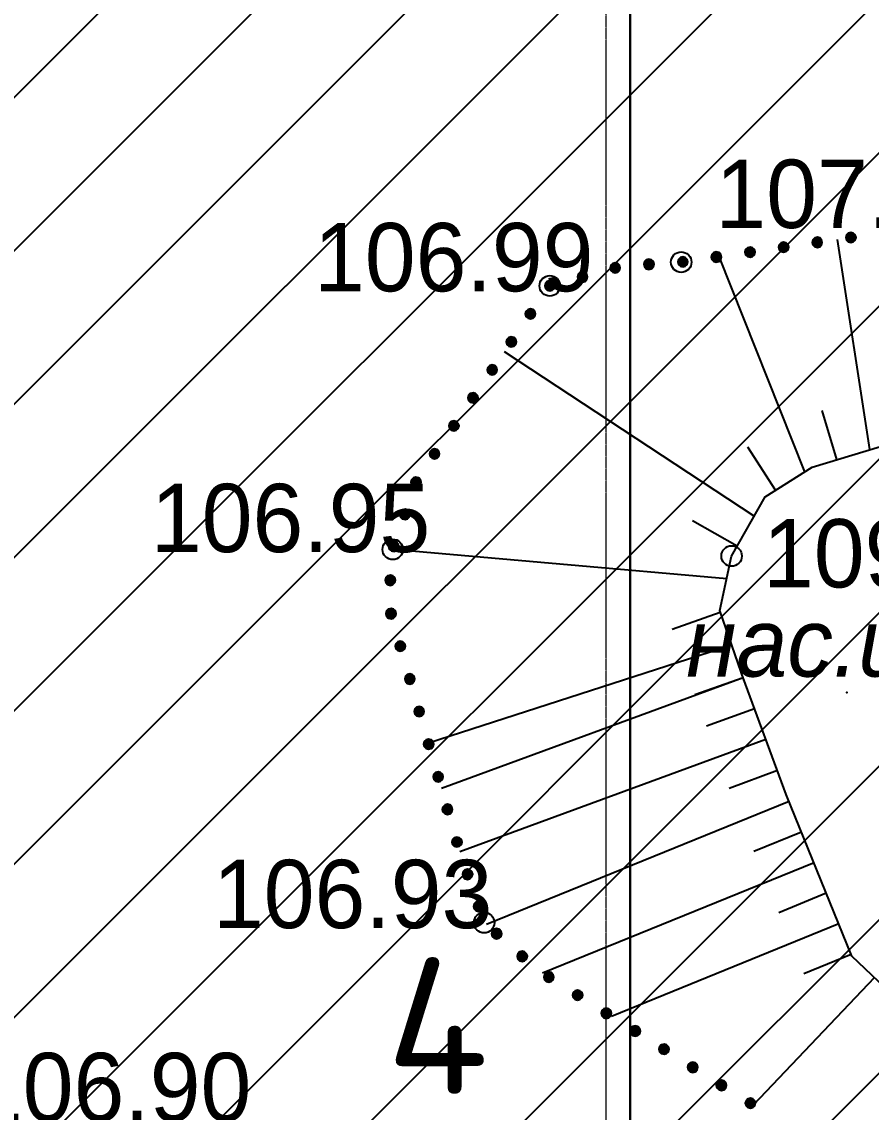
# Model space of a CAD drawing. Header units: millimetres. Extents: x 172667 to 1873135, y -274708 to 168495.
# Drawn here: x 1831713 to 1844143, y 22938 to 38899 of the extents above; entities that cross this region are included whole.
import ezdxf
from ezdxf.enums import TextEntityAlignment as Align

# ---------------------------------------------------------------- set-up
doc = ezdxf.new("R2010")
doc.units = ezdxf.units.MM
doc.linetypes.add('ADSK_Линия сетки', pattern=[25, 20, -2.5, 0, -2.5])
for name, color, linetype in [('_ТОПО', 253, 'Continuous'), ('SC007', 7, 'Continuous'), ('ГП-экспликация', 7, 'Continuous')]:
    doc.layers.add(name, color=color, linetype=linetype)
doc.layers.add('Оси', color=10, linetype='Continuous', lineweight=0)
doc.layers.add('Стены отделка', color=7, linetype='Continuous', lineweight=40)
doc.styles.add('1', font='', dxfattribs={"height": 0.000909972})
doc.styles.add('F2', font='', dxfattribs={"height": 0.000909972})
doc.styles.add('ISOCPEUR', font='isocpeur.ttf')
doc.styles.get('1').set_extended_font_data('D431', italic=True)
doc.styles.get('F2').set_extended_font_data('D431')

# ---------------------------------------------------------------- blocks, each defined once
blk = doc.blocks.new('SYMBOL2060001')
at = {"layer": 'SC007'}
blk.add_circle((0, 0), 0.15, dxfattribs=at)

msp = doc.modelspace()

# ---------------------------------------------------------------- hatches: boundary and pattern name
h = msp.add_hatch()
h.set_pattern_fill('ANSI31', color=30, scale=500)
h.paths.add_polyline_path([(1815477.8, 83886.2), (1850035.1, 83412.2), (1849138.2, 7719.4), (1815477.8, 8078.9)])
at = {"layer": '_ТОПО', "linetype": 'ByBlock', "lineweight": -2}
for points in [[(1843846.2, 35670.1), (1843881.2, 35680.1), (1843911.2, 35705.1), (1843921.2, 35740.1), (1843911.2, 35780.1), (1843881.2, 35805.1), (1843846.2, 35815.1), (1843806.2, 35805.1), (1843781.2, 35780.1), (1843771.2, 35740.1), (1843781.2, 35705.1), (1843806.2, 35680.1)], [(1842371.2, 35455.1), (1842406.2, 35465.1), (1842436.2, 35490.1), (1842446.2, 35530.1), (1842436.2, 35565.1), (1842406.2, 35590.1), (1842371.2, 35600.1), (1842331.2, 35590.1), (1842306.2, 35565.1), (1842296.2, 35530.1), (1842306.2, 35490.1), (1842331.2, 35465.1)], [(1842861.2, 35525.1), (1842901.2, 35535.1), (1842926.2, 35560.1), (1842936.2, 35600.1), (1842926.2, 35635.1), (1842901.2, 35665.1), (1842861.2, 35675.1), (1842826.2, 35665.1), (1842796.2, 35635.1), (1842786.2, 35600.1), (1842796.2, 35560.1), (1842826.2, 35535.1)], [(1843356.2, 35595.1), (1843391.2, 35605.1), (1843416.2, 35635.1), (1843426.2, 35670.1), (1843416.2, 35710.1), (1843391.2, 35735.1), (1843356.2, 35745.1), (1843316.2, 35735.1), (1843291.2, 35710.1), (1843281.2, 35670.1), (1843291.2, 35635.1), (1843316.2, 35605.1)], [(1841386.2, 35310.1), (1841421.2, 35320.1), (1841451.2, 35345.1), (1841461.2, 35385.1), (1841451.2, 35420.1), (1841421.2, 35450.1), (1841386.2, 35460.1), (1841351.2, 35450.1), (1841321.2, 35420.1), (1841311.2, 35385.1), (1841321.2, 35345.1), (1841351.2, 35320.1)], [(1841876.2, 35380.1), (1841916.2, 35390.1), (1841941.2, 35420.1), (1841951.2, 35455.1), (1841941.2, 35495.1), (1841916.2, 35520.1), (1841876.2, 35530.1), (1841841.2, 35520.1), (1841811.2, 35495.1), (1841801.2, 35455.1), (1841811.2, 35420.1), (1841841.2, 35390.1)], [(1840396.2, 35225.1), (1840436.2, 35235.1), (1840461.2, 35260.1), (1840471.2, 35300.1), (1840461.2, 35335.1), (1840436.2, 35360.1), (1840396.2, 35370.1), (1840361.2, 35360.1), (1840331.2, 35335.1), (1840321.2, 35300.1), (1840331.2, 35260.1), (1840361.2, 35235.1)], [(1840891.2, 35275.1), (1840926.2, 35285.1), (1840956.2, 35315.1), (1840966.2, 35350.1), (1840956.2, 35390.1), (1840926.2, 35415.1), (1840891.2, 35425.1), (1840851.2, 35415.1), (1840826.2, 35390.1), (1840816.2, 35350.1), (1840826.2, 35315.1), (1840851.2, 35285.1)], [(1839916.2, 35090.1), (1839956.2, 35100.1), (1839981.2, 35130.1), (1839991.2, 35165.1), (1839981.2, 35205.1), (1839956.2, 35230.1), (1839916.2, 35240.1), (1839881.2, 35230.1), (1839856.2, 35205.1), (1839846.2, 35165.1), (1839856.2, 35130.1), (1839881.2, 35100.1)], [(1839441.2, 34960.1), (1839476.2, 34970.1), (1839506.2, 34995.1), (1839516.2, 35035.1), (1839506.2, 35070.1), (1839476.2, 35100.1), (1839441.2, 35110.1), (1839401.2, 35100.1), (1839376.2, 35070.1), (1839366.2, 35035.1), (1839376.2, 34995.1), (1839401.2, 34970.1)], [(1839156.2, 34550.1), (1839196.2, 34560.1), (1839221.2, 34585.1), (1839231.2, 34625.1), (1839221.2, 34660.1), (1839196.2, 34690.1), (1839156.2, 34700.1), (1839121.2, 34690.1), (1839091.2, 34660.1), (1839081.2, 34625.1), (1839091.2, 34585.1), (1839121.2, 34560.1)], [(1838876.2, 34140.1), (1838916.2, 34150.1), (1838941.2, 34175.1), (1838951.2, 34215.1), (1838941.2, 34250.1), (1838916.2, 34280.1), (1838876.2, 34290.1), (1838841.2, 34280.1), (1838811.2, 34250.1), (1838801.2, 34215.1), (1838811.2, 34175.1), (1838841.2, 34150.1)], [(1838596.2, 33730.1), (1838636.2, 33740.1), (1838661.2, 33765.1), (1838671.2, 33805.1), (1838661.2, 33840.1), (1838636.2, 33870.1), (1838596.2, 33880.1), (1838561.2, 33870.1), (1838531.2, 33840.1), (1838521.2, 33805.1), (1838531.2, 33765.1), (1838561.2, 33740.1)], [(1838316.2, 33320.1), (1838351.2, 33330.1), (1838381.2, 33355.1), (1838391.2, 33395.1), (1838381.2, 33430.1), (1838351.2, 33460.1), (1838316.2, 33470.1), (1838276.2, 33460.1), (1838251.2, 33430.1), (1838241.2, 33395.1), (1838251.2, 33355.1), (1838276.2, 33330.1)], [(1838036.2, 32910.1), (1838071.2, 32920.1), (1838101.2, 32945.1), (1838111.2, 32985.1), (1838101.2, 33020.1), (1838071.2, 33050.1), (1838036.2, 33060.1), (1837996.2, 33050.1), (1837971.2, 33020.1), (1837961.2, 32985.1), (1837971.2, 32945.1), (1837996.2, 32920.1)], [(1837751.2, 32500.1), (1837791.2, 32510.1), (1837816.2, 32535.1), (1837826.2, 32575.1), (1837816.2, 32610.1), (1837791.2, 32640.1), (1837751.2, 32650.1), (1837716.2, 32640.1), (1837691.2, 32610.1), (1837681.2, 32575.1), (1837691.2, 32535.1), (1837716.2, 32510.1)], [(1837481.2, 32085.1), (1837521.2, 32095.1), (1837546.2, 32120.1), (1837556.2, 32160.1), (1837546.2, 32195.1), (1837521.2, 32225.1), (1837481.2, 32235.1), (1837446.2, 32225.1), (1837416.2, 32195.1), (1837406.2, 32160.1), (1837416.2, 32120.1), (1837446.2, 32095.1)], [(1837321.2, 31615.1), (1837356.2, 31625.1), (1837381.2, 31650.1), (1837391.2, 31690.1), (1837381.2, 31725.1), (1837356.2, 31755.1), (1837321.2, 31765.1), (1837281.2, 31755.1), (1837256.2, 31725.1), (1837246.2, 31690.1), (1837256.2, 31650.1), (1837281.2, 31625.1)], [(1837156.2, 31145.1), (1837191.2, 31155.1), (1837221.2, 31180.1), (1837231.2, 31220.1), (1837221.2, 31255.1), (1837191.2, 31285.1), (1837156.2, 31295.1), (1837121.2, 31285.1), (1837091.2, 31255.1), (1837081.2, 31220.1), (1837091.2, 31180.1), (1837121.2, 31155.1)], [(1837106.2, 30650.1), (1837141.2, 30660.1), (1837171.2, 30690.1), (1837181.2, 30725.1), (1837171.2, 30765.1), (1837141.2, 30790.1), (1837106.2, 30800.1), (1837066.2, 30790.1), (1837041.2, 30765.1), (1837031.2, 30725.1), (1837041.2, 30690.1), (1837066.2, 30660.1)], [(1837116.2, 30160.1), (1837151.2, 30170.1), (1837181.2, 30200.1), (1837191.2, 30235.1), (1837181.2, 30275.1), (1837151.2, 30300.1), (1837116.2, 30310.1), (1837076.2, 30300.1), (1837051.2, 30275.1), (1837041.2, 30235.1), (1837051.2, 30200.1), (1837076.2, 30170.1)], [(1837251.2, 29685.1), (1837291.2, 29695.1), (1837316.2, 29720.1), (1837326.2, 29760.1), (1837316.2, 29795.1), (1837291.2, 29825.1), (1837251.2, 29835.1), (1837216.2, 29825.1), (1837186.2, 29795.1), (1837176.2, 29760.1), (1837186.2, 29720.1), (1837216.2, 29695.1)], [(1837391.2, 29205.1), (1837426.2, 29215.1), (1837456.2, 29245.1), (1837466.2, 29280.1), (1837456.2, 29320.1), (1837426.2, 29345.1), (1837391.2, 29355.1), (1837351.2, 29345.1), (1837326.2, 29320.1), (1837316.2, 29280.1), (1837326.2, 29245.1), (1837351.2, 29215.1)], [(1837526.2, 28730.1), (1837566.2, 28740.1), (1837591.2, 28765.1), (1837601.2, 28805.1), (1837591.2, 28840.1), (1837566.2, 28865.1), (1837526.2, 28875.1), (1837491.2, 28865.1), (1837466.2, 28840.1), (1837456.2, 28805.1), (1837466.2, 28765.1), (1837491.2, 28740.1)], [(1837666.2, 28250.1), (1837706.2, 28260.1), (1837731.2, 28290.1), (1837741.2, 28325.1), (1837731.2, 28365.1), (1837706.2, 28390.1), (1837666.2, 28400.1), (1837631.2, 28390.1), (1837601.2, 28365.1), (1837591.2, 28325.1), (1837601.2, 28290.1), (1837631.2, 28260.1)], [(1837806.2, 27775.1), (1837841.2, 27785.1), (1837871.2, 27810.1), (1837881.2, 27850.1), (1837871.2, 27885.1), (1837841.2, 27910.1), (1837806.2, 27920.1), (1837766.2, 27910.1), (1837741.2, 27885.1), (1837731.2, 27850.1), (1837741.2, 27810.1), (1837766.2, 27785.1)], [(1837941.2, 27295.1), (1837981.2, 27305.1), (1838006.2, 27335.1), (1838016.2, 27370.1), (1838006.2, 27405.1), (1837981.2, 27435.1), (1837941.2, 27445.1), (1837906.2, 27435.1), (1837876.2, 27405.1), (1837866.2, 27370.1), (1837876.2, 27335.1), (1837906.2, 27305.1)], [(1838081.2, 26820.1), (1838116.2, 26830.1), (1838146.2, 26855.1), (1838156.2, 26890.1), (1838146.2, 26930.1), (1838116.2, 26955.1), (1838081.2, 26965.1), (1838041.2, 26955.1), (1838016.2, 26930.1), (1838006.2, 26890.1), (1838016.2, 26855.1), (1838041.2, 26830.1)], [(1838236.2, 26345.1), (1838271.2, 26355.1), (1838301.2, 26385.1), (1838311.2, 26420.1), (1838301.2, 26460.1), (1838271.2, 26485.1), (1838236.2, 26495.1), (1838196.2, 26485.1), (1838171.2, 26460.1), (1838161.2, 26420.1), (1838171.2, 26385.1), (1838196.2, 26355.1)], [(1838396.2, 25875.1), (1838436.2, 25885.1), (1838461.2, 25915.1), (1838471.2, 25950.1), (1838461.2, 25990.1), (1838436.2, 26015.1), (1838396.2, 26025.1), (1838361.2, 26015.1), (1838331.2, 25990.1), (1838321.2, 25950.1), (1838331.2, 25915.1), (1838361.2, 25885.1)], [(1838661.2, 25475.1), (1838701.2, 25485.1), (1838726.2, 25510.1), (1838736.2, 25550.1), (1838726.2, 25585.1), (1838701.2, 25615.1), (1838661.2, 25625.1), (1838626.2, 25615.1), (1838596.2, 25585.1), (1838586.2, 25550.1), (1838596.2, 25510.1), (1838626.2, 25485.1)], [(1839036.2, 25145.1), (1839071.2, 25155.1), (1839101.2, 25180.1), (1839111.2, 25220.1), (1839101.2, 25255.1), (1839071.2, 25285.1), (1839036.2, 25295.1), (1838996.2, 25285.1), (1838971.2, 25255.1), (1838961.2, 25220.1), (1838971.2, 25180.1), (1838996.2, 25155.1)], [(1839426.2, 24840.1), (1839461.2, 24850.1), (1839491.2, 24875.1), (1839501.2, 24915.1), (1839491.2, 24950.1), (1839461.2, 24980.1), (1839426.2, 24990.1), (1839386.2, 24980.1), (1839361.2, 24950.1), (1839351.2, 24915.1), (1839361.2, 24875.1), (1839386.2, 24850.1)], [(1839846.2, 24575.1), (1839881.2, 24585.1), (1839911.2, 24615.1), (1839921.2, 24650.1), (1839911.2, 24690.1), (1839881.2, 24715.1), (1839846.2, 24725.1), (1839811.2, 24715.1), (1839781.2, 24690.1), (1839771.2, 24650.1), (1839781.2, 24615.1), (1839811.2, 24585.1)], [(1840266.2, 24310.1), (1840306.2, 24320.1), (1840331.2, 24350.1), (1840341.2, 24385.1), (1840331.2, 24425.1), (1840306.2, 24450.1), (1840266.2, 24460.1), (1840231.2, 24450.1), (1840201.2, 24425.1), (1840191.2, 24385.1), (1840201.2, 24350.1), (1840231.2, 24320.1)], [(1840691.2, 24050.1), (1840726.2, 24060.1), (1840756.2, 24085.1), (1840766.2, 24125.1), (1840756.2, 24160.1), (1840726.2, 24190.1), (1840691.2, 24200.1), (1840651.2, 24190.1), (1840626.2, 24160.1), (1840616.2, 24125.1), (1840626.2, 24085.1), (1840651.2, 24060.1)], [(1841111.2, 23785.1), (1841146.2, 23795.1), (1841176.2, 23820.1), (1841186.2, 23860.1), (1841176.2, 23895.1), (1841146.2, 23925.1), (1841111.2, 23935.1), (1841071.2, 23925.1), (1841046.2, 23895.1), (1841036.2, 23860.1), (1841046.2, 23820.1), (1841071.2, 23795.1)], [(1841531.2, 23520.1), (1841571.2, 23530.1), (1841596.2, 23560.1), (1841606.2, 23595.1), (1841596.2, 23635.1), (1841571.2, 23660.1), (1841531.2, 23670.1), (1841496.2, 23660.1), (1841466.2, 23635.1), (1841456.2, 23595.1), (1841466.2, 23560.1), (1841496.2, 23530.1)], [(1841951.2, 23255.1), (1841991.2, 23265.1), (1842016.2, 23295.1), (1842026.2, 23330.1), (1842016.2, 23370.1), (1841991.2, 23395.1), (1841951.2, 23405.1), (1841916.2, 23395.1), (1841886.2, 23370.1), (1841876.2, 23330.1), (1841886.2, 23295.1), (1841916.2, 23265.1)], [(1842376.2, 22995.1), (1842411.2, 23005.1), (1842441.2, 23030.1), (1842451.2, 23070.1), (1842441.2, 23105.1), (1842411.2, 23135.1), (1842376.2, 23145.1), (1842336.2, 23135.1), (1842311.2, 23105.1), (1842301.2, 23070.1), (1842311.2, 23030.1), (1842336.2, 23005.1)]]:
    msp.add_hatch(color=8, dxfattribs=at).paths.add_polyline_path(points)

# ---------------------------------------------------------------- linework, layer by layer
at = {"lineweight": 30, "elevation": 3738.5}
msp.add_lwpolyline([(1840615.2, 75499), (1817365.2, 75499), (1817365.2, 15249), (1840615.2, 15249)], close=True, dxfattribs=at)
at = {"layer": '_ТОПО', "color": 8, "linetype": 'ByBlock', "lineweight": -2}
for p, q in [((1844124.8, 32638.3, 108982.9), (1843652.2, 35714.4, 108982.9)), ((1843169.8, 32313.3, 108982.9), (1841919.1, 35462.1, 108982.9)), ((1842429.8, 31663.3, 108982.9), (1838777.4, 34068.1, 108982.9)), ((1843639.8, 32493.3, 108982.9), (1843424.8, 33208.3, 108982.9)), ((1842744.8, 32043.3, 108982.9), (1842339.8, 32673.3, 108982.9)), ((1842179.8, 31223.3, 108982.9), (1841529.8, 31593.3, 108982.9)), ((1842029.8, 30743.3, 108982.9), (1837141.2, 31176.1, 108982.9)), ((1841934.8, 30253.3, 108982.9), (1841229.8, 30003.3, 108982.9)), ((1842104.8, 29773.3, 108982.9), (1837662.5, 28339.8, 108982.9)), ((1842271.4, 29298.3, 108780.4), (1837854.4, 27675.9, 108780.4)), ((1842269.8, 29298.3, 108982.9), (1841564.8, 29048.3, 108982.9)), ((1842436.4, 28843.3, 108780.4), (1841731.4, 28588.3, 108780.4)), ((1842601.4, 28393.3, 108780.4), (1838123.6, 26748.6, 108780.4)), ((1842771.4, 27938.3, 108780.4), (1842066.4, 27678.3, 108780.4)), ((1842941.4, 27483.3, 108780.4), (1838512.2, 25682.8, 108780.4)), ((1843121.4, 27038.3, 108780.4), (1842426.4, 26753.3, 108780.4)), ((1843306.4, 26588.3, 108780.4), (1839331.5, 24972.5, 108780.4)), ((1843486.4, 26143.3, 108780.4), (1842791.4, 25858.3, 108780.4)), ((1843671.4, 25693.3, 108780.4), (1840342.4, 24340, 108780.4)), ((1843851.4, 25248.3, 108780.4), (1843156.4, 24963.3, 108780.4)), ((1844191.4, 24908.3, 108780.4), (1842417.8, 23041.5, 108780.4))]:
    msp.add_line(p, q, dxfattribs=at)
at = {"layer": '_ТОПО', "color": 8, "linetype": 'ByBlock', "lineweight": -2, "elevation": 107004, "flags": 128}
for points in [[(1843846.2, 35670.1), (1843881.2, 35680.1), (1843911.2, 35705.1), (1843921.2, 35740.1), (1843911.2, 35780.1), (1843881.2, 35805.1), (1843846.2, 35815.1), (1843806.2, 35805.1), (1843781.2, 35780.1), (1843771.2, 35740.1), (1843781.2, 35705.1), (1843806.2, 35680.1), (1843846.2, 35670.1)], [(1843846.2, 35670.1), (1843881.2, 35680.1), (1843911.2, 35705.1), (1843921.2, 35740.1), (1843911.2, 35780.1), (1843881.2, 35805.1), (1843846.2, 35815.1), (1843806.2, 35805.1), (1843781.2, 35780.1), (1843771.2, 35740.1), (1843781.2, 35705.1), (1843806.2, 35680.1), (1843846.2, 35670.1)], [(1842371.2, 35455.1), (1842406.2, 35465.1), (1842436.2, 35490.1), (1842446.2, 35530.1), (1842436.2, 35565.1), (1842406.2, 35590.1), (1842371.2, 35600.1), (1842331.2, 35590.1), (1842306.2, 35565.1), (1842296.2, 35530.1), (1842306.2, 35490.1), (1842331.2, 35465.1), (1842371.2, 35455.1)], [(1842371.2, 35455.1), (1842406.2, 35465.1), (1842436.2, 35490.1), (1842446.2, 35530.1), (1842436.2, 35565.1), (1842406.2, 35590.1), (1842371.2, 35600.1), (1842331.2, 35590.1), (1842306.2, 35565.1), (1842296.2, 35530.1), (1842306.2, 35490.1), (1842331.2, 35465.1), (1842371.2, 35455.1)], [(1842861.2, 35525.1), (1842901.2, 35535.1), (1842926.2, 35560.1), (1842936.2, 35600.1), (1842926.2, 35635.1), (1842901.2, 35665.1), (1842861.2, 35675.1), (1842826.2, 35665.1), (1842796.2, 35635.1), (1842786.2, 35600.1), (1842796.2, 35560.1), (1842826.2, 35535.1), (1842861.2, 35525.1)], [(1842861.2, 35525.1), (1842901.2, 35535.1), (1842926.2, 35560.1), (1842936.2, 35600.1), (1842926.2, 35635.1), (1842901.2, 35665.1), (1842861.2, 35675.1), (1842826.2, 35665.1), (1842796.2, 35635.1), (1842786.2, 35600.1), (1842796.2, 35560.1), (1842826.2, 35535.1), (1842861.2, 35525.1)], [(1843356.2, 35595.1), (1843391.2, 35605.1), (1843416.2, 35635.1), (1843426.2, 35670.1), (1843416.2, 35710.1), (1843391.2, 35735.1), (1843356.2, 35745.1), (1843316.2, 35735.1), (1843291.2, 35710.1), (1843281.2, 35670.1), (1843291.2, 35635.1), (1843316.2, 35605.1), (1843356.2, 35595.1)], [(1843356.2, 35595.1), (1843391.2, 35605.1), (1843416.2, 35635.1), (1843426.2, 35670.1), (1843416.2, 35710.1), (1843391.2, 35735.1), (1843356.2, 35745.1), (1843316.2, 35735.1), (1843291.2, 35710.1), (1843281.2, 35670.1), (1843291.2, 35635.1), (1843316.2, 35605.1), (1843356.2, 35595.1)], [(1841386.2, 35310.1), (1841421.2, 35320.1), (1841451.2, 35345.1), (1841461.2, 35385.1), (1841451.2, 35420.1), (1841421.2, 35450.1), (1841386.2, 35460.1), (1841351.2, 35450.1), (1841321.2, 35420.1), (1841311.2, 35385.1), (1841321.2, 35345.1), (1841351.2, 35320.1), (1841386.2, 35310.1)], [(1841386.2, 35310.1), (1841421.2, 35320.1), (1841451.2, 35345.1), (1841461.2, 35385.1), (1841451.2, 35420.1), (1841421.2, 35450.1), (1841386.2, 35460.1), (1841351.2, 35450.1), (1841321.2, 35420.1), (1841311.2, 35385.1), (1841321.2, 35345.1), (1841351.2, 35320.1), (1841386.2, 35310.1)], [(1841876.2, 35380.1), (1841916.2, 35390.1), (1841941.2, 35420.1), (1841951.2, 35455.1), (1841941.2, 35495.1), (1841916.2, 35520.1), (1841876.2, 35530.1), (1841841.2, 35520.1), (1841811.2, 35495.1), (1841801.2, 35455.1), (1841811.2, 35420.1), (1841841.2, 35390.1), (1841876.2, 35380.1)], [(1841876.2, 35380.1), (1841916.2, 35390.1), (1841941.2, 35420.1), (1841951.2, 35455.1), (1841941.2, 35495.1), (1841916.2, 35520.1), (1841876.2, 35530.1), (1841841.2, 35520.1), (1841811.2, 35495.1), (1841801.2, 35455.1), (1841811.2, 35420.1), (1841841.2, 35390.1), (1841876.2, 35380.1)], [(1840396.2, 35225.1), (1840436.2, 35235.1), (1840461.2, 35260.1), (1840471.2, 35300.1), (1840461.2, 35335.1), (1840436.2, 35360.1), (1840396.2, 35370.1), (1840361.2, 35360.1), (1840331.2, 35335.1), (1840321.2, 35300.1), (1840331.2, 35260.1), (1840361.2, 35235.1), (1840396.2, 35225.1)], [(1840396.2, 35225.1), (1840436.2, 35235.1), (1840461.2, 35260.1), (1840471.2, 35300.1), (1840461.2, 35335.1), (1840436.2, 35360.1), (1840396.2, 35370.1), (1840361.2, 35360.1), (1840331.2, 35335.1), (1840321.2, 35300.1), (1840331.2, 35260.1), (1840361.2, 35235.1), (1840396.2, 35225.1)], [(1840891.2, 35275.1), (1840926.2, 35285.1), (1840956.2, 35315.1), (1840966.2, 35350.1), (1840956.2, 35390.1), (1840926.2, 35415.1), (1840891.2, 35425.1), (1840851.2, 35415.1), (1840826.2, 35390.1), (1840816.2, 35350.1), (1840826.2, 35315.1), (1840851.2, 35285.1), (1840891.2, 35275.1)], [(1840891.2, 35275.1), (1840926.2, 35285.1), (1840956.2, 35315.1), (1840966.2, 35350.1), (1840956.2, 35390.1), (1840926.2, 35415.1), (1840891.2, 35425.1), (1840851.2, 35415.1), (1840826.2, 35390.1), (1840816.2, 35350.1), (1840826.2, 35315.1), (1840851.2, 35285.1), (1840891.2, 35275.1)], [(1839916.2, 35090.1), (1839956.2, 35100.1), (1839981.2, 35130.1), (1839991.2, 35165.1), (1839981.2, 35205.1), (1839956.2, 35230.1), (1839916.2, 35240.1), (1839881.2, 35230.1), (1839856.2, 35205.1), (1839846.2, 35165.1), (1839856.2, 35130.1), (1839881.2, 35100.1), (1839916.2, 35090.1)], [(1839916.2, 35090.1), (1839956.2, 35100.1), (1839981.2, 35130.1), (1839991.2, 35165.1), (1839981.2, 35205.1), (1839956.2, 35230.1), (1839916.2, 35240.1), (1839881.2, 35230.1), (1839856.2, 35205.1), (1839846.2, 35165.1), (1839856.2, 35130.1), (1839881.2, 35100.1), (1839916.2, 35090.1)], [(1839441.2, 34960.1), (1839476.2, 34970.1), (1839506.2, 34995.1), (1839516.2, 35035.1), (1839506.2, 35070.1), (1839476.2, 35100.1), (1839441.2, 35110.1), (1839401.2, 35100.1), (1839376.2, 35070.1), (1839366.2, 35035.1), (1839376.2, 34995.1), (1839401.2, 34970.1), (1839441.2, 34960.1)], [(1839441.2, 34960.1), (1839476.2, 34970.1), (1839506.2, 34995.1), (1839516.2, 35035.1), (1839506.2, 35070.1), (1839476.2, 35100.1), (1839441.2, 35110.1), (1839401.2, 35100.1), (1839376.2, 35070.1), (1839366.2, 35035.1), (1839376.2, 34995.1), (1839401.2, 34970.1), (1839441.2, 34960.1)], [(1839156.2, 34550.1), (1839196.2, 34560.1), (1839221.2, 34585.1), (1839231.2, 34625.1), (1839221.2, 34660.1), (1839196.2, 34690.1), (1839156.2, 34700.1), (1839121.2, 34690.1), (1839091.2, 34660.1), (1839081.2, 34625.1), (1839091.2, 34585.1), (1839121.2, 34560.1), (1839156.2, 34550.1)], [(1839156.2, 34550.1), (1839196.2, 34560.1), (1839221.2, 34585.1), (1839231.2, 34625.1), (1839221.2, 34660.1), (1839196.2, 34690.1), (1839156.2, 34700.1), (1839121.2, 34690.1), (1839091.2, 34660.1), (1839081.2, 34625.1), (1839091.2, 34585.1), (1839121.2, 34560.1), (1839156.2, 34550.1)], [(1838876.2, 34140.1), (1838916.2, 34150.1), (1838941.2, 34175.1), (1838951.2, 34215.1), (1838941.2, 34250.1), (1838916.2, 34280.1), (1838876.2, 34290.1), (1838841.2, 34280.1), (1838811.2, 34250.1), (1838801.2, 34215.1), (1838811.2, 34175.1), (1838841.2, 34150.1), (1838876.2, 34140.1)], [(1838876.2, 34140.1), (1838916.2, 34150.1), (1838941.2, 34175.1), (1838951.2, 34215.1), (1838941.2, 34250.1), (1838916.2, 34280.1), (1838876.2, 34290.1), (1838841.2, 34280.1), (1838811.2, 34250.1), (1838801.2, 34215.1), (1838811.2, 34175.1), (1838841.2, 34150.1), (1838876.2, 34140.1)], [(1838596.2, 33730.1), (1838636.2, 33740.1), (1838661.2, 33765.1), (1838671.2, 33805.1), (1838661.2, 33840.1), (1838636.2, 33870.1), (1838596.2, 33880.1), (1838561.2, 33870.1), (1838531.2, 33840.1), (1838521.2, 33805.1), (1838531.2, 33765.1), (1838561.2, 33740.1), (1838596.2, 33730.1)], [(1838596.2, 33730.1), (1838636.2, 33740.1), (1838661.2, 33765.1), (1838671.2, 33805.1), (1838661.2, 33840.1), (1838636.2, 33870.1), (1838596.2, 33880.1), (1838561.2, 33870.1), (1838531.2, 33840.1), (1838521.2, 33805.1), (1838531.2, 33765.1), (1838561.2, 33740.1), (1838596.2, 33730.1)], [(1838316.2, 33320.1), (1838351.2, 33330.1), (1838381.2, 33355.1), (1838391.2, 33395.1), (1838381.2, 33430.1), (1838351.2, 33460.1), (1838316.2, 33470.1), (1838276.2, 33460.1), (1838251.2, 33430.1), (1838241.2, 33395.1), (1838251.2, 33355.1), (1838276.2, 33330.1), (1838316.2, 33320.1)], [(1838316.2, 33320.1), (1838351.2, 33330.1), (1838381.2, 33355.1), (1838391.2, 33395.1), (1838381.2, 33430.1), (1838351.2, 33460.1), (1838316.2, 33470.1), (1838276.2, 33460.1), (1838251.2, 33430.1), (1838241.2, 33395.1), (1838251.2, 33355.1), (1838276.2, 33330.1), (1838316.2, 33320.1)], [(1838036.2, 32910.1), (1838071.2, 32920.1), (1838101.2, 32945.1), (1838111.2, 32985.1), (1838101.2, 33020.1), (1838071.2, 33050.1), (1838036.2, 33060.1), (1837996.2, 33050.1), (1837971.2, 33020.1), (1837961.2, 32985.1), (1837971.2, 32945.1), (1837996.2, 32920.1), (1838036.2, 32910.1)], [(1838036.2, 32910.1), (1838071.2, 32920.1), (1838101.2, 32945.1), (1838111.2, 32985.1), (1838101.2, 33020.1), (1838071.2, 33050.1), (1838036.2, 33060.1), (1837996.2, 33050.1), (1837971.2, 33020.1), (1837961.2, 32985.1), (1837971.2, 32945.1), (1837996.2, 32920.1), (1838036.2, 32910.1)], [(1837751.2, 32500.1), (1837791.2, 32510.1), (1837816.2, 32535.1), (1837826.2, 32575.1), (1837816.2, 32610.1), (1837791.2, 32640.1), (1837751.2, 32650.1), (1837716.2, 32640.1), (1837691.2, 32610.1), (1837681.2, 32575.1), (1837691.2, 32535.1), (1837716.2, 32510.1), (1837751.2, 32500.1)], [(1837751.2, 32500.1), (1837791.2, 32510.1), (1837816.2, 32535.1), (1837826.2, 32575.1), (1837816.2, 32610.1), (1837791.2, 32640.1), (1837751.2, 32650.1), (1837716.2, 32640.1), (1837691.2, 32610.1), (1837681.2, 32575.1), (1837691.2, 32535.1), (1837716.2, 32510.1), (1837751.2, 32500.1)], [(1837481.2, 32085.1), (1837521.2, 32095.1), (1837546.2, 32120.1), (1837556.2, 32160.1), (1837546.2, 32195.1), (1837521.2, 32225.1), (1837481.2, 32235.1), (1837446.2, 32225.1), (1837416.2, 32195.1), (1837406.2, 32160.1), (1837416.2, 32120.1), (1837446.2, 32095.1), (1837481.2, 32085.1)], [(1837481.2, 32085.1), (1837521.2, 32095.1), (1837546.2, 32120.1), (1837556.2, 32160.1), (1837546.2, 32195.1), (1837521.2, 32225.1), (1837481.2, 32235.1), (1837446.2, 32225.1), (1837416.2, 32195.1), (1837406.2, 32160.1), (1837416.2, 32120.1), (1837446.2, 32095.1), (1837481.2, 32085.1)], [(1837321.2, 31615.1), (1837356.2, 31625.1), (1837381.2, 31650.1), (1837391.2, 31690.1), (1837381.2, 31725.1), (1837356.2, 31755.1), (1837321.2, 31765.1), (1837281.2, 31755.1), (1837256.2, 31725.1), (1837246.2, 31690.1), (1837256.2, 31650.1), (1837281.2, 31625.1), (1837321.2, 31615.1)], [(1837321.2, 31615.1), (1837356.2, 31625.1), (1837381.2, 31650.1), (1837391.2, 31690.1), (1837381.2, 31725.1), (1837356.2, 31755.1), (1837321.2, 31765.1), (1837281.2, 31755.1), (1837256.2, 31725.1), (1837246.2, 31690.1), (1837256.2, 31650.1), (1837281.2, 31625.1), (1837321.2, 31615.1)], [(1837156.2, 31145.1), (1837191.2, 31155.1), (1837221.2, 31180.1), (1837231.2, 31220.1), (1837221.2, 31255.1), (1837191.2, 31285.1), (1837156.2, 31295.1), (1837121.2, 31285.1), (1837091.2, 31255.1), (1837081.2, 31220.1), (1837091.2, 31180.1), (1837121.2, 31155.1), (1837156.2, 31145.1)], [(1837156.2, 31145.1), (1837191.2, 31155.1), (1837221.2, 31180.1), (1837231.2, 31220.1), (1837221.2, 31255.1), (1837191.2, 31285.1), (1837156.2, 31295.1), (1837121.2, 31285.1), (1837091.2, 31255.1), (1837081.2, 31220.1), (1837091.2, 31180.1), (1837121.2, 31155.1), (1837156.2, 31145.1)], [(1837106.2, 30650.1), (1837141.2, 30660.1), (1837171.2, 30690.1), (1837181.2, 30725.1), (1837171.2, 30765.1), (1837141.2, 30790.1), (1837106.2, 30800.1), (1837066.2, 30790.1), (1837041.2, 30765.1), (1837031.2, 30725.1), (1837041.2, 30690.1), (1837066.2, 30660.1), (1837106.2, 30650.1)], [(1837106.2, 30650.1), (1837141.2, 30660.1), (1837171.2, 30690.1), (1837181.2, 30725.1), (1837171.2, 30765.1), (1837141.2, 30790.1), (1837106.2, 30800.1), (1837066.2, 30790.1), (1837041.2, 30765.1), (1837031.2, 30725.1), (1837041.2, 30690.1), (1837066.2, 30660.1), (1837106.2, 30650.1)], [(1837116.2, 30160.1), (1837151.2, 30170.1), (1837181.2, 30200.1), (1837191.2, 30235.1), (1837181.2, 30275.1), (1837151.2, 30300.1), (1837116.2, 30310.1), (1837076.2, 30300.1), (1837051.2, 30275.1), (1837041.2, 30235.1), (1837051.2, 30200.1), (1837076.2, 30170.1), (1837116.2, 30160.1)], [(1837116.2, 30160.1), (1837151.2, 30170.1), (1837181.2, 30200.1), (1837191.2, 30235.1), (1837181.2, 30275.1), (1837151.2, 30300.1), (1837116.2, 30310.1), (1837076.2, 30300.1), (1837051.2, 30275.1), (1837041.2, 30235.1), (1837051.2, 30200.1), (1837076.2, 30170.1), (1837116.2, 30160.1)], [(1837251.2, 29685.1), (1837291.2, 29695.1), (1837316.2, 29720.1), (1837326.2, 29760.1), (1837316.2, 29795.1), (1837291.2, 29825.1), (1837251.2, 29835.1), (1837216.2, 29825.1), (1837186.2, 29795.1), (1837176.2, 29760.1), (1837186.2, 29720.1), (1837216.2, 29695.1), (1837251.2, 29685.1)], [(1837251.2, 29685.1), (1837291.2, 29695.1), (1837316.2, 29720.1), (1837326.2, 29760.1), (1837316.2, 29795.1), (1837291.2, 29825.1), (1837251.2, 29835.1), (1837216.2, 29825.1), (1837186.2, 29795.1), (1837176.2, 29760.1), (1837186.2, 29720.1), (1837216.2, 29695.1), (1837251.2, 29685.1)], [(1837391.2, 29205.1), (1837426.2, 29215.1), (1837456.2, 29245.1), (1837466.2, 29280.1), (1837456.2, 29320.1), (1837426.2, 29345.1), (1837391.2, 29355.1), (1837351.2, 29345.1), (1837326.2, 29320.1), (1837316.2, 29280.1), (1837326.2, 29245.1), (1837351.2, 29215.1), (1837391.2, 29205.1)], [(1837391.2, 29205.1), (1837426.2, 29215.1), (1837456.2, 29245.1), (1837466.2, 29280.1), (1837456.2, 29320.1), (1837426.2, 29345.1), (1837391.2, 29355.1), (1837351.2, 29345.1), (1837326.2, 29320.1), (1837316.2, 29280.1), (1837326.2, 29245.1), (1837351.2, 29215.1), (1837391.2, 29205.1)], [(1837526.2, 28730.1), (1837566.2, 28740.1), (1837591.2, 28765.1), (1837601.2, 28805.1), (1837591.2, 28840.1), (1837566.2, 28865.1), (1837526.2, 28875.1), (1837491.2, 28865.1), (1837466.2, 28840.1), (1837456.2, 28805.1), (1837466.2, 28765.1), (1837491.2, 28740.1), (1837526.2, 28730.1)], [(1837526.2, 28730.1), (1837566.2, 28740.1), (1837591.2, 28765.1), (1837601.2, 28805.1), (1837591.2, 28840.1), (1837566.2, 28865.1), (1837526.2, 28875.1), (1837491.2, 28865.1), (1837466.2, 28840.1), (1837456.2, 28805.1), (1837466.2, 28765.1), (1837491.2, 28740.1), (1837526.2, 28730.1)], [(1837666.2, 28250.1), (1837706.2, 28260.1), (1837731.2, 28290.1), (1837741.2, 28325.1), (1837731.2, 28365.1), (1837706.2, 28390.1), (1837666.2, 28400.1), (1837631.2, 28390.1), (1837601.2, 28365.1), (1837591.2, 28325.1), (1837601.2, 28290.1), (1837631.2, 28260.1), (1837666.2, 28250.1)], [(1837666.2, 28250.1), (1837706.2, 28260.1), (1837731.2, 28290.1), (1837741.2, 28325.1), (1837731.2, 28365.1), (1837706.2, 28390.1), (1837666.2, 28400.1), (1837631.2, 28390.1), (1837601.2, 28365.1), (1837591.2, 28325.1), (1837601.2, 28290.1), (1837631.2, 28260.1), (1837666.2, 28250.1)], [(1837806.2, 27775.1), (1837841.2, 27785.1), (1837871.2, 27810.1), (1837881.2, 27850.1), (1837871.2, 27885.1), (1837841.2, 27910.1), (1837806.2, 27920.1), (1837766.2, 27910.1), (1837741.2, 27885.1), (1837731.2, 27850.1), (1837741.2, 27810.1), (1837766.2, 27785.1), (1837806.2, 27775.1)], [(1837806.2, 27775.1), (1837841.2, 27785.1), (1837871.2, 27810.1), (1837881.2, 27850.1), (1837871.2, 27885.1), (1837841.2, 27910.1), (1837806.2, 27920.1), (1837766.2, 27910.1), (1837741.2, 27885.1), (1837731.2, 27850.1), (1837741.2, 27810.1), (1837766.2, 27785.1), (1837806.2, 27775.1)], [(1837941.2, 27295.1), (1837981.2, 27305.1), (1838006.2, 27335.1), (1838016.2, 27370.1), (1838006.2, 27405.1), (1837981.2, 27435.1), (1837941.2, 27445.1), (1837906.2, 27435.1), (1837876.2, 27405.1), (1837866.2, 27370.1), (1837876.2, 27335.1), (1837906.2, 27305.1), (1837941.2, 27295.1)], [(1837941.2, 27295.1), (1837981.2, 27305.1), (1838006.2, 27335.1), (1838016.2, 27370.1), (1838006.2, 27405.1), (1837981.2, 27435.1), (1837941.2, 27445.1), (1837906.2, 27435.1), (1837876.2, 27405.1), (1837866.2, 27370.1), (1837876.2, 27335.1), (1837906.2, 27305.1), (1837941.2, 27295.1)], [(1838081.2, 26820.1), (1838116.2, 26830.1), (1838146.2, 26855.1), (1838156.2, 26890.1), (1838146.2, 26930.1), (1838116.2, 26955.1), (1838081.2, 26965.1), (1838041.2, 26955.1), (1838016.2, 26930.1), (1838006.2, 26890.1), (1838016.2, 26855.1), (1838041.2, 26830.1), (1838081.2, 26820.1)], [(1838081.2, 26820.1), (1838116.2, 26830.1), (1838146.2, 26855.1), (1838156.2, 26890.1), (1838146.2, 26930.1), (1838116.2, 26955.1), (1838081.2, 26965.1), (1838041.2, 26955.1), (1838016.2, 26930.1), (1838006.2, 26890.1), (1838016.2, 26855.1), (1838041.2, 26830.1), (1838081.2, 26820.1)], [(1838236.2, 26345.1), (1838271.2, 26355.1), (1838301.2, 26385.1), (1838311.2, 26420.1), (1838301.2, 26460.1), (1838271.2, 26485.1), (1838236.2, 26495.1), (1838196.2, 26485.1), (1838171.2, 26460.1), (1838161.2, 26420.1), (1838171.2, 26385.1), (1838196.2, 26355.1), (1838236.2, 26345.1)], [(1838236.2, 26345.1), (1838271.2, 26355.1), (1838301.2, 26385.1), (1838311.2, 26420.1), (1838301.2, 26460.1), (1838271.2, 26485.1), (1838236.2, 26495.1), (1838196.2, 26485.1), (1838171.2, 26460.1), (1838161.2, 26420.1), (1838171.2, 26385.1), (1838196.2, 26355.1), (1838236.2, 26345.1)], [(1838396.2, 25875.1), (1838436.2, 25885.1), (1838461.2, 25915.1), (1838471.2, 25950.1), (1838461.2, 25990.1), (1838436.2, 26015.1), (1838396.2, 26025.1), (1838361.2, 26015.1), (1838331.2, 25990.1), (1838321.2, 25950.1), (1838331.2, 25915.1), (1838361.2, 25885.1), (1838396.2, 25875.1)], [(1838396.2, 25875.1), (1838436.2, 25885.1), (1838461.2, 25915.1), (1838471.2, 25950.1), (1838461.2, 25990.1), (1838436.2, 26015.1), (1838396.2, 26025.1), (1838361.2, 26015.1), (1838331.2, 25990.1), (1838321.2, 25950.1), (1838331.2, 25915.1), (1838361.2, 25885.1), (1838396.2, 25875.1)], [(1838661.2, 25475.1), (1838701.2, 25485.1), (1838726.2, 25510.1), (1838736.2, 25550.1), (1838726.2, 25585.1), (1838701.2, 25615.1), (1838661.2, 25625.1), (1838626.2, 25615.1), (1838596.2, 25585.1), (1838586.2, 25550.1), (1838596.2, 25510.1), (1838626.2, 25485.1), (1838661.2, 25475.1)], [(1838661.2, 25475.1), (1838701.2, 25485.1), (1838726.2, 25510.1), (1838736.2, 25550.1), (1838726.2, 25585.1), (1838701.2, 25615.1), (1838661.2, 25625.1), (1838626.2, 25615.1), (1838596.2, 25585.1), (1838586.2, 25550.1), (1838596.2, 25510.1), (1838626.2, 25485.1), (1838661.2, 25475.1)], [(1839036.2, 25145.1), (1839071.2, 25155.1), (1839101.2, 25180.1), (1839111.2, 25220.1), (1839101.2, 25255.1), (1839071.2, 25285.1), (1839036.2, 25295.1), (1838996.2, 25285.1), (1838971.2, 25255.1), (1838961.2, 25220.1), (1838971.2, 25180.1), (1838996.2, 25155.1), (1839036.2, 25145.1)], [(1839036.2, 25145.1), (1839071.2, 25155.1), (1839101.2, 25180.1), (1839111.2, 25220.1), (1839101.2, 25255.1), (1839071.2, 25285.1), (1839036.2, 25295.1), (1838996.2, 25285.1), (1838971.2, 25255.1), (1838961.2, 25220.1), (1838971.2, 25180.1), (1838996.2, 25155.1), (1839036.2, 25145.1)], [(1839426.2, 24840.1), (1839461.2, 24850.1), (1839491.2, 24875.1), (1839501.2, 24915.1), (1839491.2, 24950.1), (1839461.2, 24980.1), (1839426.2, 24990.1), (1839386.2, 24980.1), (1839361.2, 24950.1), (1839351.2, 24915.1), (1839361.2, 24875.1), (1839386.2, 24850.1), (1839426.2, 24840.1)], [(1839426.2, 24840.1), (1839461.2, 24850.1), (1839491.2, 24875.1), (1839501.2, 24915.1), (1839491.2, 24950.1), (1839461.2, 24980.1), (1839426.2, 24990.1), (1839386.2, 24980.1), (1839361.2, 24950.1), (1839351.2, 24915.1), (1839361.2, 24875.1), (1839386.2, 24850.1), (1839426.2, 24840.1)], [(1839846.2, 24575.1), (1839881.2, 24585.1), (1839911.2, 24615.1), (1839921.2, 24650.1), (1839911.2, 24690.1), (1839881.2, 24715.1), (1839846.2, 24725.1), (1839811.2, 24715.1), (1839781.2, 24690.1), (1839771.2, 24650.1), (1839781.2, 24615.1), (1839811.2, 24585.1), (1839846.2, 24575.1)], [(1839846.2, 24575.1), (1839881.2, 24585.1), (1839911.2, 24615.1), (1839921.2, 24650.1), (1839911.2, 24690.1), (1839881.2, 24715.1), (1839846.2, 24725.1), (1839811.2, 24715.1), (1839781.2, 24690.1), (1839771.2, 24650.1), (1839781.2, 24615.1), (1839811.2, 24585.1), (1839846.2, 24575.1)], [(1840266.2, 24310.1), (1840306.2, 24320.1), (1840331.2, 24350.1), (1840341.2, 24385.1), (1840331.2, 24425.1), (1840306.2, 24450.1), (1840266.2, 24460.1), (1840231.2, 24450.1), (1840201.2, 24425.1), (1840191.2, 24385.1), (1840201.2, 24350.1), (1840231.2, 24320.1), (1840266.2, 24310.1)], [(1840266.2, 24310.1), (1840306.2, 24320.1), (1840331.2, 24350.1), (1840341.2, 24385.1), (1840331.2, 24425.1), (1840306.2, 24450.1), (1840266.2, 24460.1), (1840231.2, 24450.1), (1840201.2, 24425.1), (1840191.2, 24385.1), (1840201.2, 24350.1), (1840231.2, 24320.1), (1840266.2, 24310.1)], [(1840691.2, 24050.1), (1840726.2, 24060.1), (1840756.2, 24085.1), (1840766.2, 24125.1), (1840756.2, 24160.1), (1840726.2, 24190.1), (1840691.2, 24200.1), (1840651.2, 24190.1), (1840626.2, 24160.1), (1840616.2, 24125.1), (1840626.2, 24085.1), (1840651.2, 24060.1), (1840691.2, 24050.1)], [(1840691.2, 24050.1), (1840726.2, 24060.1), (1840756.2, 24085.1), (1840766.2, 24125.1), (1840756.2, 24160.1), (1840726.2, 24190.1), (1840691.2, 24200.1), (1840651.2, 24190.1), (1840626.2, 24160.1), (1840616.2, 24125.1), (1840626.2, 24085.1), (1840651.2, 24060.1), (1840691.2, 24050.1)], [(1841111.2, 23785.1), (1841146.2, 23795.1), (1841176.2, 23820.1), (1841186.2, 23860.1), (1841176.2, 23895.1), (1841146.2, 23925.1), (1841111.2, 23935.1), (1841071.2, 23925.1), (1841046.2, 23895.1), (1841036.2, 23860.1), (1841046.2, 23820.1), (1841071.2, 23795.1), (1841111.2, 23785.1)], [(1841111.2, 23785.1), (1841146.2, 23795.1), (1841176.2, 23820.1), (1841186.2, 23860.1), (1841176.2, 23895.1), (1841146.2, 23925.1), (1841111.2, 23935.1), (1841071.2, 23925.1), (1841046.2, 23895.1), (1841036.2, 23860.1), (1841046.2, 23820.1), (1841071.2, 23795.1), (1841111.2, 23785.1)], [(1841531.2, 23520.1), (1841571.2, 23530.1), (1841596.2, 23560.1), (1841606.2, 23595.1), (1841596.2, 23635.1), (1841571.2, 23660.1), (1841531.2, 23670.1), (1841496.2, 23660.1), (1841466.2, 23635.1), (1841456.2, 23595.1), (1841466.2, 23560.1), (1841496.2, 23530.1), (1841531.2, 23520.1)], [(1841531.2, 23520.1), (1841571.2, 23530.1), (1841596.2, 23560.1), (1841606.2, 23595.1), (1841596.2, 23635.1), (1841571.2, 23660.1), (1841531.2, 23670.1), (1841496.2, 23660.1), (1841466.2, 23635.1), (1841456.2, 23595.1), (1841466.2, 23560.1), (1841496.2, 23530.1), (1841531.2, 23520.1)], [(1841951.2, 23255.1), (1841991.2, 23265.1), (1842016.2, 23295.1), (1842026.2, 23330.1), (1842016.2, 23370.1), (1841991.2, 23395.1), (1841951.2, 23405.1), (1841916.2, 23395.1), (1841886.2, 23370.1), (1841876.2, 23330.1), (1841886.2, 23295.1), (1841916.2, 23265.1), (1841951.2, 23255.1)], [(1841951.2, 23255.1), (1841991.2, 23265.1), (1842016.2, 23295.1), (1842026.2, 23330.1), (1842016.2, 23370.1), (1841991.2, 23395.1), (1841951.2, 23405.1), (1841916.2, 23395.1), (1841886.2, 23370.1), (1841876.2, 23330.1), (1841886.2, 23295.1), (1841916.2, 23265.1), (1841951.2, 23255.1)], [(1842376.2, 22995.1), (1842411.2, 23005.1), (1842441.2, 23030.1), (1842451.2, 23070.1), (1842441.2, 23105.1), (1842411.2, 23135.1), (1842376.2, 23145.1), (1842336.2, 23135.1), (1842311.2, 23105.1), (1842301.2, 23070.1), (1842311.2, 23030.1), (1842336.2, 23005.1), (1842376.2, 22995.1)], [(1842376.2, 22995.1), (1842411.2, 23005.1), (1842441.2, 23030.1), (1842451.2, 23070.1), (1842441.2, 23105.1), (1842411.2, 23135.1), (1842376.2, 23145.1), (1842336.2, 23135.1), (1842311.2, 23105.1), (1842301.2, 23070.1), (1842311.2, 23030.1), (1842336.2, 23005.1), (1842376.2, 22995.1)]]:
    msp.add_lwpolyline(points, close=True, dxfattribs=at)
at = {"layer": '_ТОПО', "color": 8, "linetype": 'ByBlock', "lineweight": -2, "flags": 128}
for points, elevation in [([(1842286.2, 29251.1), (1841926, 30280.1), (1842100.2, 31079.1), (1842591.9, 31944.8), (1843278.5, 32381.7), (1844860, 32860.3), (1845658.2, 32796.1), (1846150.1, 32340.1), (1846399.8, 31549.4), (1846025.2, 30217.7), (1845879.6, 28407.4), (1845401, 25327.7), (1845026.4, 24682.7), (1844543.2, 24574.1)], 108982.9), ([(1844543.2, 24574.1), (1843861.8, 25221.7), (1842898.1, 27587.3), (1842269.8, 29298.3)], 108780.4)]:
    msp.add_lwpolyline(points, dxfattribs=dict(at, elevation=elevation))
at = {"layer": '_ТОПО', "color": 8, "linetype": 'ByBlock', "lineweight": -2}
msp.add_point((1843788.3, 29083.6, 107321.3), dxfattribs=at)
at = {"layer": 'Оси', "linetype": 'ADSK_Линия сетки'}
msp.add_line((1840265.2, 139.4, 3738.5), (1840265.2, 77148.6, 3738.5), dxfattribs=at)
at = {"layer": 'Стены отделка', "lineweight": 18}
msp.add_line((1840615.2, 14999, 3738.5), (1840615.2, 75499, 3738.5), dxfattribs=at)

# ---------------------------------------------------------------- block references
at = {"layer": '_ТОПО', "color": 8, "linetype": 'ByBlock', "lineweight": -2, "xscale": 1000, "yscale": 1000, "zscale": 1000}
for p in [(1841363.2, 35381.1, 107017), (1839439.2, 35034.1, 106986), (1837141.2, 31176.1, 106954), (1842100.2, 31079.1, 109578), (1838479.2, 25712.1, 106933)]:
    msp.add_blockref('SYMBOL2060001', p, dxfattribs=at)

# ---------------------------------------------------------------- texts
at = {"layer": '_ТОПО', "color": 8, "linetype": 'ByBlock', "lineweight": -2, "style": 'F2'}
for s, p in [('107.02', (1841863.2, 36381.1, 107017)), ('106.99', (1835989.2, 35454.1, 106866)), ('106.95', (1833601.2, 31636.1, 106084)), ('109.58', (1842560.2, 31119.1, 109388)), ('106.93', (1834509.2, 26132.1, 105633)), ('106.90', (1830982.2, 23306.1, 106920))]:
    msp.add_text(s, height=1000, dxfattribs=at).set_placement(p, align=Align.MIDDLE_LEFT)
at = {"layer": '_ТОПО', "color": 8, "linetype": 'ByBlock', "lineweight": -2, "style": '1'}
msp.add_text('нас.щеб.', height=1000, dxfattribs=at).set_placement((1844198.3, 29813.6, 105751.3), align=Align.MIDDLE_CENTER)
at = {"layer": 'ГП-экспликация', "insert": (1837042.2, 25202.7, -106146), "char_height": 2000, "attachment_point": 1, "style": 'ISOCPEUR'}
msp.add_mtext_dynamic_manual_height_columns('4', width=2.633, gutter_width=1, heights=[0], dxfattribs=at)

doc.saveas('drawing.dxf')
